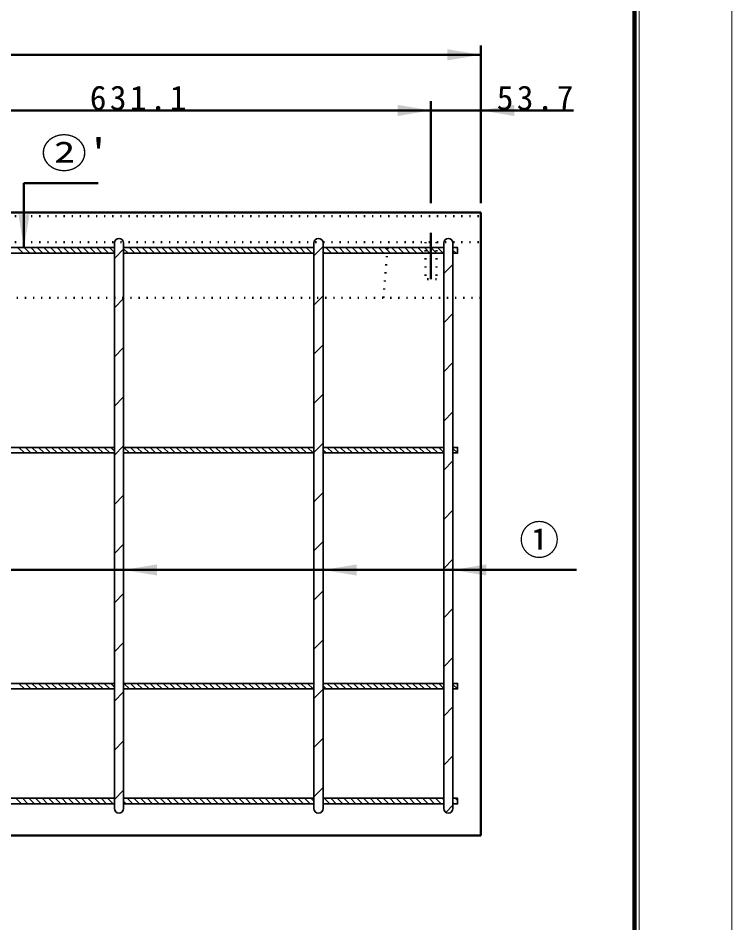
# Model space of a CAD drawing. Units: millimetres, scale not verified. Extents: x -2102 to 2102, y -1485 to 1485.
# Drawn here: x 1333 to 2102, y -670 to 306 of the extents above; entities that cross this region are included whole.
import ezdxf
from ezdxf.enums import TextEntityAlignment as Align

# ---------------------------------------------------------------- set-up
doc = ezdxf.new("R2010")
doc.units = ezdxf.units.MM
doc.header["$LTSCALE"] = 5
doc.linetypes.add('DOTTED', pattern=[1.75, 0.25, -1.5])
doc.linetypes.add('LONG_DASHED_DOTTED', pattern=[15.25, 12, -1.5, 0.25, -1.5])
doc.layers.add('0-0_V-nasSTD', color=7, linetype='Continuous', lineweight=35)
doc.layers.add('0-1_0', color=7, linetype='Continuous', lineweight=50)
doc.styles.add('ＭＳ ゴシック', font='')
doc.styles.get('ＭＳ ゴシック').set_extended_font_data('MS Gothic')

msp = doc.modelspace()

# ---------------------------------------------------------------- linework, layer by layer
at = {"layer": '0-0_V-nasSTD', "lineweight": 50}
for p, q in [((1339.35, 127.879), (1339.35, 58.379)), ((1934.85, -289.306), (1226.85, -289.306))]:
    msp.add_line(p, q, dxfattribs=at)
at = {"layer": '0-0_V-nasSTD'}
for p, q in [((1436.85, -546.621), (1436.85, 63.379)), ((1446.85, 63.379), (1446.85, -546.621)), ((1651.85, -546.621), (1651.85, 63.379)), ((1651.85, 49.463), (1661.85, 59.463)), ((1661.85, 63.379), (1661.85, -546.621)), ((1791.85, -546.621), (1791.85, 63.379)), ((1801.85, 63.379), (1801.85, -546.621)), ((1226.85, 58.379), (1436.85, 58.379)), ((1436.85, 52.379), (1226.85, 52.379)), ((1332.58, 58.379), (1338.58, 52.379)), ((1339.651, 58.379), (1345.651, 52.379)), ((1346.722, 58.379), (1352.722, 52.379)), ((1353.793, 58.379), (1359.793, 52.379)), ((1360.864, 58.379), (1366.864, 52.379)), ((1367.936, 58.379), (1373.936, 52.379)), ((1375.007, 58.379), (1381.007, 52.379)), ((1382.078, 58.379), (1388.078, 52.379)), ((1389.149, 58.379), (1395.149, 52.379)), ((1396.22, 58.379), (1402.22, 52.379)), ((1403.291, 58.379), (1409.291, 52.379)), ((1410.362, 58.379), (1416.362, 52.379)), ((1417.433, 58.379), (1423.433, 52.379)), ((1424.504, 58.379), (1430.504, 52.379)), ((1431.575, 58.379), (1436.85, 53.104)), ((1436.85, 46.595), (1446.85, 56.595)), ((1446.85, 58.379), (1651.85, 58.379)), ((1446.85, 57.246), (1451.717, 52.379)), ((1446.85, 52.379), (1651.85, 52.379)), ((1452.788, 58.379), (1458.788, 52.379)), ((1459.859, 58.379), (1465.859, 52.379)), ((1466.931, 58.379), (1472.931, 52.379)), ((1474.002, 58.379), (1480.002, 52.379)), ((1481.073, 58.379), (1487.073, 52.379)), ((1488.144, 58.379), (1494.144, 52.379)), ((1495.215, 58.379), (1501.215, 52.379)), ((1502.286, 58.379), (1508.286, 52.379)), ((1509.357, 58.379), (1515.357, 52.379)), ((1516.428, 58.379), (1522.428, 52.379)), ((1523.499, 58.379), (1529.499, 52.379)), ((1530.57, 58.379), (1536.57, 52.379)), ((1537.641, 58.379), (1543.641, 52.379)), ((1544.712, 58.379), (1550.712, 52.379)), ((1551.783, 58.379), (1557.783, 52.379)), ((1558.854, 58.379), (1564.854, 52.379)), ((1565.925, 58.379), (1571.925, 52.379)), ((1572.997, 58.379), (1578.997, 52.379)), ((1580.068, 58.379), (1586.068, 52.379)), ((1587.139, 58.379), (1593.139, 52.379)), ((1594.21, 58.379), (1600.21, 52.379)), ((1601.281, 58.379), (1607.281, 52.379)), ((1608.352, 58.379), (1614.352, 52.379)), ((1615.423, 58.379), (1621.423, 52.379)), ((1622.494, 58.379), (1628.494, 52.379)), ((1629.565, 58.379), (1635.565, 52.379)), ((1636.636, 58.379), (1642.636, 52.379)), ((1643.707, 58.379), (1649.707, 52.379)), ((1650.778, 58.379), (1651.85, 57.307)), ((1661.85, 58.379), (1791.85, 58.379)), ((1661.85, 54.378), (1663.849, 52.379)), ((1661.85, 52.379), (1791.85, 52.379)), ((1664.92, 58.379), (1670.92, 52.379)), ((1671.991, 58.379), (1677.991, 52.379)), ((1679.063, 58.379), (1685.063, 52.379)), ((1686.134, 58.379), (1692.134, 52.379)), ((1693.205, 58.379), (1699.205, 52.379)), ((1700.276, 58.379), (1706.276, 52.379)), ((1707.347, 58.379), (1713.347, 52.379)), ((1714.418, 58.379), (1720.418, 52.379)), ((1721.489, 58.379), (1727.489, 52.379)), ((1728.56, 58.379), (1734.56, 52.379)), ((1735.631, 58.379), (1741.631, 52.379)), ((1742.702, 58.379), (1748.702, 52.379)), ((1749.773, 58.379), (1755.773, 52.379)), ((1756.844, 58.379), (1762.844, 52.379)), ((1763.915, 58.379), (1769.915, 52.379)), ((1770.986, 58.379), (1776.986, 52.379)), ((1770.986, 58.379), (1776.986, 52.379)), ((1778.057, 58.379), (1784.057, 52.379)), ((1778.057, 58.379), (1784.057, 52.379)), ((1785.129, 58.379), (1791.129, 52.379)), ((1801.85, 55.8), (1805.271, 52.379)), ((1806.342, 58.379), (1806.85, 57.871)), ((1791.85, 30.364), (1801.85, 40.364)), ((1436.85, -6.438), (1446.85, 3.562)), ((1651.85, -3.57), (1661.85, 6.43)), ((1791.85, -22.669), (1801.85, -12.669)), ((1651.85, -56.603), (1661.85, -46.603)), ((1436.85, -59.471), (1446.85, -49.471)), ((1791.85, -75.702), (1801.85, -65.702)), ((1436.85, -112.504), (1446.85, -102.504)), ((1651.85, -109.636), (1661.85, -99.636)), ((1791.85, -128.735), (1801.85, -118.735)), ((1436.85, -165.537), (1446.85, -155.537)), ((1651.85, -162.669), (1661.85, -152.669)), ((1226.85, -157.121), (1436.85, -157.121)), ((1436.85, -163.121), (1226.85, -163.121)), ((1333.88, -157.121), (1339.88, -163.121)), ((1340.951, -157.121), (1346.951, -163.121)), ((1348.022, -157.121), (1354.022, -163.121)), ((1355.093, -157.121), (1361.093, -163.121)), ((1362.164, -157.121), (1368.164, -163.121)), ((1369.235, -157.121), (1375.235, -163.121)), ((1376.306, -157.121), (1382.306, -163.121)), ((1383.377, -157.121), (1389.377, -163.121)), ((1390.448, -157.121), (1396.448, -163.121)), ((1397.519, -157.121), (1403.519, -163.121)), ((1404.59, -157.121), (1410.59, -163.121)), ((1411.661, -157.121), (1417.661, -163.121)), ((1418.732, -157.121), (1424.732, -163.121)), ((1425.804, -157.121), (1431.804, -163.121)), ((1432.875, -157.121), (1436.85, -161.096)), ((1446.85, -157.121), (1651.85, -157.121)), ((1446.85, -163.121), (1651.85, -163.121)), ((1447.017, -157.121), (1453.017, -163.121)), ((1454.088, -157.121), (1460.088, -163.121)), ((1461.159, -157.121), (1467.159, -163.121)), ((1468.23, -157.121), (1474.23, -163.121)), ((1475.301, -157.121), (1481.301, -163.121)), ((1482.372, -157.121), (1488.372, -163.121)), ((1489.443, -157.121), (1495.443, -163.121)), ((1496.514, -157.121), (1502.514, -163.121)), ((1503.585, -157.121), (1509.585, -163.121)), ((1510.656, -157.121), (1516.656, -163.121)), ((1517.727, -157.121), (1523.727, -163.121)), ((1524.798, -157.121), (1530.798, -163.121)), ((1531.87, -157.121), (1537.87, -163.121)), ((1538.941, -157.121), (1544.941, -163.121)), ((1546.012, -157.121), (1552.012, -163.121)), ((1553.083, -157.121), (1559.083, -163.121)), ((1560.154, -157.121), (1566.154, -163.121)), ((1567.225, -157.121), (1573.225, -163.121)), ((1574.296, -157.121), (1580.296, -163.121)), ((1581.367, -157.121), (1587.367, -163.121)), ((1588.438, -157.121), (1594.438, -163.121)), ((1595.509, -157.121), (1601.509, -163.121)), ((1602.58, -157.121), (1608.58, -163.121)), ((1609.651, -157.121), (1615.651, -163.121)), ((1616.722, -157.121), (1622.722, -163.121)), ((1623.793, -157.121), (1629.793, -163.121)), ((1630.864, -157.121), (1636.864, -163.121)), ((1637.936, -157.121), (1643.936, -163.121)), ((1645.007, -157.121), (1651.007, -163.121)), ((1661.85, -157.121), (1791.85, -157.121)), ((1661.85, -159.822), (1665.149, -163.121)), ((1661.85, -163.121), (1791.85, -163.121)), ((1666.22, -157.121), (1672.22, -163.121)), ((1673.291, -157.121), (1679.291, -163.121)), ((1680.362, -157.121), (1686.362, -163.121)), ((1687.433, -157.121), (1693.433, -163.121)), ((1694.504, -157.121), (1700.504, -163.121)), ((1701.575, -157.121), (1707.575, -163.121)), ((1708.646, -157.121), (1714.646, -163.121)), ((1715.717, -157.121), (1721.717, -163.121)), ((1722.788, -157.121), (1728.788, -163.121)), ((1729.859, -157.121), (1735.859, -163.121)), ((1736.931, -157.121), (1742.931, -163.121)), ((1744.002, -157.121), (1750.002, -163.121)), ((1751.073, -157.121), (1757.073, -163.121)), ((1758.144, -157.121), (1764.144, -163.121)), ((1765.215, -157.121), (1771.215, -163.121)), ((1772.286, -157.121), (1778.286, -163.121)), ((1779.357, -157.121), (1785.357, -163.121)), ((1786.428, -157.121), (1791.85, -162.543)), ((1801.85, -158.401), (1806.57, -163.121)), ((1791.85, -181.768), (1801.85, -171.768)), ((1436.85, -218.57), (1446.85, -208.57)), ((1651.85, -215.702), (1661.85, -205.702)), ((1791.85, -234.801), (1801.85, -224.801)), ((1436.85, -271.603), (1446.85, -261.603)), ((1651.85, -268.735), (1661.85, -258.735)), ((1791.85, -287.834), (1801.85, -277.834)), ((1651.85, -321.768), (1661.85, -311.768)), ((1436.85, -324.636), (1446.85, -314.636)), ((1791.85, -340.867), (1801.85, -330.867)), ((1436.85, -377.669), (1446.85, -367.669)), ((1651.85, -374.801), (1661.85, -364.801)), ((1791.85, -393.9), (1801.85, -383.9)), ((1226.85, -411.621), (1436.85, -411.621)), ((1436.85, -417.621), (1226.85, -417.621)), ((1333.88, -411.621), (1339.88, -417.621)), ((1340.951, -411.621), (1346.951, -417.621)), ((1348.022, -411.621), (1354.022, -417.621)), ((1355.093, -411.621), (1361.093, -417.621)), ((1362.164, -411.621), (1368.164, -417.621)), ((1369.235, -411.621), (1375.235, -417.621)), ((1376.306, -411.621), (1382.306, -417.621)), ((1383.377, -411.621), (1389.377, -417.621)), ((1390.448, -411.621), (1396.448, -417.621)), ((1397.519, -411.621), (1403.519, -417.621)), ((1404.59, -411.621), (1410.59, -417.621)), ((1411.661, -411.621), (1417.661, -417.621)), ((1418.732, -411.621), (1424.732, -417.621)), ((1425.804, -411.621), (1431.804, -417.621)), ((1432.875, -411.621), (1436.85, -415.596)), ((1446.85, -411.621), (1651.85, -411.621)), ((1446.85, -417.621), (1651.85, -417.621)), ((1447.017, -411.621), (1453.017, -417.621)), ((1454.088, -411.621), (1460.088, -417.621)), ((1461.159, -411.621), (1467.159, -417.621)), ((1468.23, -411.621), (1474.23, -417.621)), ((1475.301, -411.621), (1481.301, -417.621)), ((1482.372, -411.621), (1488.372, -417.621)), ((1489.443, -411.621), (1495.443, -417.621)), ((1496.514, -411.621), (1502.514, -417.621)), ((1503.585, -411.621), (1509.585, -417.621)), ((1510.656, -411.621), (1516.656, -417.621)), ((1517.727, -411.621), (1523.727, -417.621)), ((1524.798, -411.621), (1530.798, -417.621)), ((1531.87, -411.621), (1537.87, -417.621)), ((1538.941, -411.621), (1544.941, -417.621)), ((1546.012, -411.621), (1552.012, -417.621)), ((1553.083, -411.621), (1559.083, -417.621)), ((1560.154, -411.621), (1566.154, -417.621)), ((1567.225, -411.621), (1573.225, -417.621)), ((1574.296, -411.621), (1580.296, -417.621)), ((1581.367, -411.621), (1587.367, -417.621)), ((1588.438, -411.621), (1594.438, -417.621)), ((1595.509, -411.621), (1601.509, -417.621)), ((1602.58, -411.621), (1608.58, -417.621)), ((1609.651, -411.621), (1615.651, -417.621)), ((1616.722, -411.621), (1622.722, -417.621)), ((1623.793, -411.621), (1629.793, -417.621)), ((1630.864, -411.621), (1636.864, -417.621)), ((1637.936, -411.621), (1643.936, -417.621)), ((1645.007, -411.621), (1651.007, -417.621)), ((1651.85, -427.834), (1661.85, -417.834)), ((1661.85, -411.621), (1791.85, -411.621)), ((1661.85, -414.322), (1665.149, -417.621)), ((1661.85, -417.621), (1791.85, -417.621)), ((1666.22, -411.621), (1672.22, -417.621)), ((1673.291, -411.621), (1679.291, -417.621)), ((1680.362, -411.621), (1686.362, -417.621)), ((1687.433, -411.621), (1693.433, -417.621)), ((1694.504, -411.621), (1700.504, -417.621)), ((1701.575, -411.621), (1707.575, -417.621)), ((1708.646, -411.621), (1714.646, -417.621)), ((1715.717, -411.621), (1721.717, -417.621)), ((1722.788, -411.621), (1728.788, -417.621)), ((1729.859, -411.621), (1735.859, -417.621)), ((1736.931, -411.621), (1742.931, -417.621)), ((1744.002, -411.621), (1750.002, -417.621)), ((1751.073, -411.621), (1757.073, -417.621)), ((1758.144, -411.621), (1764.144, -417.621)), ((1765.215, -411.621), (1771.215, -417.621)), ((1772.286, -411.621), (1778.286, -417.621)), ((1779.357, -411.621), (1785.357, -417.621)), ((1786.428, -411.621), (1791.85, -417.043)), ((1801.85, -412.901), (1806.57, -417.621)), ((1436.85, -430.702), (1446.85, -420.702)), ((1791.85, -446.933), (1801.85, -436.933)), ((1436.85, -483.735), (1446.85, -473.735)), ((1651.85, -480.867), (1661.85, -470.867)), ((1791.85, -499.966), (1801.85, -489.966)), ((1436.85, -536.768), (1446.85, -526.768)), ((1651.85, -533.9), (1661.85, -523.9)), ((1226.85, -535.621), (1436.85, -535.621)), ((1330.6, -535.621), (1336.6, -541.621)), ((1337.671, -535.621), (1343.671, -541.621)), ((1344.743, -535.621), (1350.743, -541.621)), ((1351.814, -535.621), (1357.814, -541.621)), ((1358.885, -535.621), (1364.885, -541.621)), ((1365.956, -535.621), (1371.956, -541.621)), ((1373.027, -535.621), (1379.027, -541.621)), ((1380.098, -535.621), (1386.098, -541.621)), ((1387.169, -535.621), (1393.169, -541.621)), ((1394.24, -535.621), (1400.24, -541.621)), ((1401.311, -535.621), (1407.311, -541.621)), ((1408.382, -535.621), (1414.382, -541.621)), ((1415.453, -535.621), (1421.453, -541.621)), ((1422.524, -535.621), (1428.524, -541.621)), ((1429.595, -535.621), (1435.595, -541.621)), ((1446.85, -535.621), (1651.85, -535.621)), ((1450.809, -535.621), (1456.809, -541.621)), ((1457.88, -535.621), (1463.88, -541.621)), ((1464.951, -535.621), (1470.951, -541.621)), ((1472.022, -535.621), (1478.022, -541.621)), ((1479.093, -535.621), (1485.093, -541.621)), ((1486.164, -535.621), (1492.164, -541.621)), ((1493.235, -535.621), (1499.235, -541.621)), ((1500.306, -535.621), (1506.306, -541.621)), ((1507.377, -535.621), (1513.377, -541.621)), ((1514.448, -535.621), (1520.448, -541.621)), ((1521.519, -535.621), (1527.519, -541.621)), ((1528.59, -535.621), (1534.59, -541.621)), ((1535.661, -535.621), (1541.661, -541.621)), ((1542.732, -535.621), (1548.732, -541.621)), ((1549.804, -535.621), (1555.804, -541.621)), ((1556.875, -535.621), (1562.875, -541.621)), ((1563.946, -535.621), (1569.946, -541.621)), ((1571.017, -535.621), (1577.017, -541.621)), ((1578.088, -535.621), (1584.088, -541.621)), ((1585.159, -535.621), (1591.159, -541.621)), ((1592.23, -535.621), (1598.23, -541.621)), ((1599.301, -535.621), (1605.301, -541.621)), ((1606.372, -535.621), (1612.372, -541.621)), ((1613.443, -535.621), (1619.443, -541.621)), ((1620.514, -535.621), (1626.514, -541.621)), ((1627.585, -535.621), (1633.585, -541.621)), ((1634.656, -535.621), (1640.656, -541.621)), ((1641.727, -535.621), (1647.727, -541.621)), ((1648.798, -535.621), (1651.85, -538.673)), ((1661.85, -535.621), (1791.85, -535.621)), ((1662.941, -535.621), (1668.941, -541.621)), ((1670.012, -535.621), (1676.012, -541.621)), ((1677.083, -535.621), (1683.083, -541.621)), ((1684.154, -535.621), (1690.154, -541.621)), ((1691.225, -535.621), (1697.225, -541.621)), ((1698.296, -535.621), (1704.296, -541.621)), ((1705.367, -535.621), (1711.367, -541.621)), ((1712.438, -535.621), (1718.438, -541.621)), ((1719.509, -535.621), (1725.509, -541.621)), ((1726.58, -535.621), (1732.58, -541.621)), ((1733.651, -535.621), (1739.651, -541.621)), ((1740.722, -535.621), (1746.722, -541.621)), ((1747.793, -535.621), (1753.793, -541.621)), ((1754.864, -535.621), (1760.864, -541.621)), ((1761.936, -535.621), (1767.936, -541.621)), ((1769.007, -535.621), (1775.007, -541.621)), ((1776.078, -535.621), (1782.078, -541.621)), ((1783.149, -535.621), (1789.149, -541.621)), ((1790.22, -535.621), (1791.85, -537.251)), ((1804.362, -535.621), (1806.85, -538.109)), ((1436.85, -541.621), (1226.85, -541.621)), ((1446.85, -538.734), (1449.738, -541.621)), ((1446.85, -541.621), (1651.85, -541.621)), ((1661.85, -541.621), (1791.85, -541.621)), ((1794.072, -550.778), (1801.85, -542.999)), ((1801.85, -540.18), (1803.291, -541.621))]:
    msp.add_line(p, q, dxfattribs=at)
at = {"layer": '0-0_V-nasSTD', "lineweight": 18}
for points in [[(-2102.5, -1485), (-2102.5, 1485), (2102.5, 1485), (2102.5, -1485)], [(-2002.5, -1385), (-2002.5, 1385), (2002.5, 1385), (2002.5, -1385)]]:
    msp.add_lwpolyline(points, close=True, dxfattribs=at)
at = {"layer": '0-0_V-nasSTD', "lineweight": 100}
msp.add_lwpolyline([(1997.5, -1380), (1997.5, 1380), (-1997.5, 1380)], dxfattribs=at)
at = {"layer": '0-0_V-nasSTD'}
for points in [[(1801.85, 58.379), (1806.85, 58.379), (1806.85, 52.379), (1801.85, 52.379)], [(1801.85, -157.121), (1806.85, -157.121), (1806.85, -163.121), (1801.85, -163.121)], [(1801.85, -411.621), (1806.85, -411.621), (1806.85, -417.621), (1801.85, -417.621)], [(1801.85, -535.621), (1806.85, -535.621), (1806.85, -541.621), (1801.85, -541.621)]]:
    msp.add_lwpolyline(points, dxfattribs=at)
for centre, start, end in [((1441.85, 63.379), 0, 180), ((1656.85, 63.379), 0, 180), ((1796.85, 63.379), 0, 180), ((1441.85, -546.621), 180, 0), ((1656.85, -546.621), 180, 0), ((1796.85, -546.621), 180, 0)]:
    msp.add_arc(centre, 5, start, end, dxfattribs=at)
for points in [[(1795.85, 260.38), (1795.85, 272.38), (1831.85, 266.38)], [(1742.15, 200.38), (1742.15, 212.38), (1778.15, 206.38)], [(1831.85, 206.38), (1867.85, 200.38), (1867.85, 212.38)], [(1333.35, 94.379), (1339.35, 58.379), (1345.35, 94.379)], [(1446.85, -289.306), (1482.85, -295.306), (1482.85, -283.306)], [(1661.85, -289.306), (1697.85, -295.306), (1697.85, -283.306)], [(1801.85, -289.306), (1837.85, -295.306), (1837.85, -283.306)]]:
    msp.add_solid(points, dxfattribs=at)
at = {"layer": '0-1_0'}
for p, q in [((1831.85, 106.38), (1831.85, 276.38)), ((-168.15, 266.38), (1831.85, 266.38)), ((1778.15, 106.38), (1778.15, 216.38)), ((1147.05, 206.38), (1778.15, 206.38)), ((1778.15, 206.38), (1831.85, 206.38)), ((1831.85, 206.38), (1931.85, 206.38)), ((1339.35, 127.879), (1419.35, 127.879)), ((1093.35, 96.38), (1831.85, 96.38)), ((1831.85, 96.38), (1831.85, -575.62)), ((-168.15, -575.62), (1831.85, -575.62))]:
    msp.add_line(p, q, dxfattribs=at)
at = {"layer": '0-1_0', "linetype": 'DOTTED'}
for p, q in [((1093.35, 92.38), (1831.85, 92.38)), ((1093.35, 64.38), (1831.85, 64.38)), ((1726.85, 4.38), (1731.85, 64.38)), ((1772.15, 64.38), (1772.15, 24.38)), ((1784.15, 64.38), (1784.15, 24.38)), ((1784.15, 24.38), (1772.15, 24.38)), ((1086.651, 4.38), (1831.85, 4.38))]:
    msp.add_line(p, q, dxfattribs=at)
at = {"layer": '0-1_0', "linetype": 'LONG_DASHED_DOTTED'}
msp.add_line((1778.15, 74.38), (1778.15, 24.38), dxfattribs=at)

# ---------------------------------------------------------------- texts
at = {"layer": '0-0_V-nasSTD', "style": 'ＭＳ ゴシック', "width": 1.15}
msp.add_text("②'", height=31.67, dxfattribs=at).set_placement((1357.75, 134.879), align=Align.BOTTOM_LEFT)
at = {"layer": '0-0_V-nasSTD', "style": 'ＭＳ ゴシック'}
msp.add_text('①', height=31.67, dxfattribs=at).set_placement((1873.25, -282.306), align=Align.BOTTOM_LEFT)
at = {"layer": '0-0_V-nasSTD', "char_height": 26.39, "attachment_point": 7, "style": 'ＭＳ ゴシック'}
for s, insert in [('\\T1.2;631.1', (1410.4, 206.38)), ('\\T1.2;53.7', (1849.05, 206.38))]:
    msp.add_mtext(s, dxfattribs=dict(at, insert=insert))

doc.saveas('drawing.dxf')
